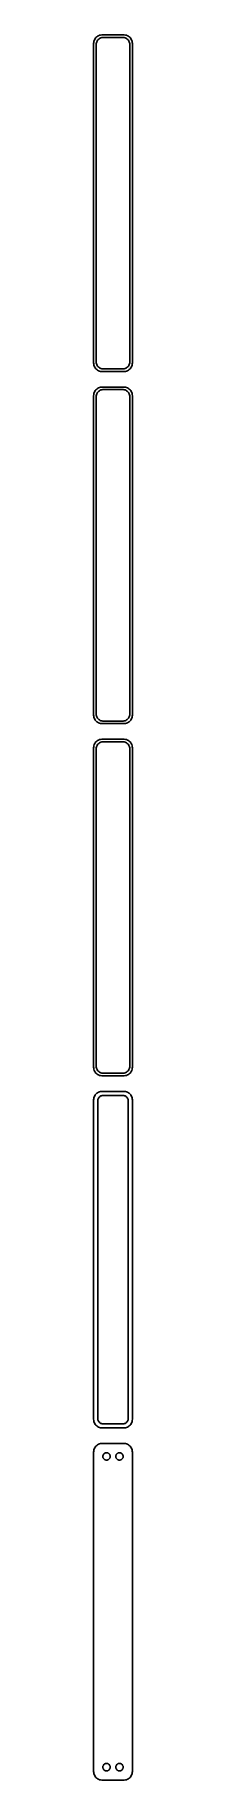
# Model space of a CAD drawing. Header units: metres. Extents: x -11 to 11, y 923 to 1933.
import ezdxf

# ---------------------------------------------------------------- set-up
doc = ezdxf.new("R2010")
doc.units = ezdxf.units.M

msp = doc.modelspace()

# ---------------------------------------------------------------- linework, layer by layer
for p, q in [((-10.2951, 1931.44), (-10.6315, 1930.91)), ((-9.89484, 1931.92), (-10.2951, 1931.44)), ((-9.43712, 1932.35), (-9.89484, 1931.92)), ((-8.92912, 1932.72), (-9.43712, 1932.35)), ((-8.37889, 1933.02), (-8.92912, 1932.72)), ((-8.66586, 1930.74), (-8.29968, 1931.08)), ((-7.79507, 1933.26), (-8.37889, 1933.02)), ((-8.29968, 1931.08), (-7.8933, 1931.38)), ((-7.8933, 1931.38), (-7.45311, 1931.62)), ((-7.1869, 1933.41), (-7.79507, 1933.26)), ((-7.45311, 1931.62), (-6.98605, 1931.8)), ((-6.56395, 1933.49), (-7.1869, 1933.41)), ((-6.98605, 1931.8), (-6.49951, 1931.93)), ((6.56395, 1933.49), (-6.56395, 1933.49)), ((-6.49951, 1931.93), (-6.00116, 1931.99)), ((-6.00116, 1931.99), (6.00116, 1931.99)), ((6.00116, 1931.99), (6.49951, 1931.93)), ((6.49951, 1931.93), (6.98605, 1931.8)), ((7.1869, 1933.41), (6.56395, 1933.49)), ((6.98605, 1931.8), (7.45311, 1931.62)), ((7.79507, 1933.26), (7.1869, 1933.41)), ((7.45311, 1931.62), (7.8933, 1931.38)), ((8.37889, 1933.02), (7.79507, 1933.26)), ((7.8933, 1931.38), (8.29968, 1931.08)), ((8.29968, 1931.08), (8.66586, 1930.74)), ((8.92912, 1932.72), (8.37889, 1933.02)), ((9.43712, 1932.35), (8.92912, 1932.72)), ((9.89484, 1931.92), (9.43712, 1932.35)), ((10.2951, 1931.44), (9.89484, 1931.92)), ((10.6315, 1930.91), (10.2951, 1931.44)), ((-11.2106, 1929.13), (-11.25, 1928.5)), ((-11.25, 1928.5), (-11.25, 1743.5)), ((-11.0929, 1929.74), (-11.2106, 1929.13)), ((-10.8989, 1930.34), (-11.0929, 1929.74)), ((-10.6315, 1930.91), (-10.8989, 1930.34)), ((-9.75, 1928), (-9.71844, 1928.5)), ((-9.75, 1744), (-9.75, 1928)), ((-9.71844, 1928.5), (-9.62433, 1928.99)), ((-9.62433, 1928.99), (-9.4691, 1929.47)), ((-9.4691, 1929.47), (-9.25522, 1929.93)), ((-9.25522, 1929.93), (-8.98605, 1930.35)), ((-8.98605, 1930.35), (-8.66586, 1930.74)), ((8.66586, 1930.74), (8.98605, 1930.35)), ((8.98605, 1930.35), (9.25522, 1929.93)), ((9.25522, 1929.93), (9.4691, 1929.47)), ((9.4691, 1929.47), (9.62433, 1928.99)), ((9.62433, 1928.99), (9.71844, 1928.5)), ((9.71844, 1928.5), (9.75, 1928)), ((9.75, 1928), (9.75, 1744)), ((10.8989, 1930.34), (10.6315, 1930.91)), ((11.0929, 1929.74), (10.8989, 1930.34)), ((11.2106, 1929.13), (11.0929, 1929.74)), ((11.25, 1928.5), (11.2106, 1929.13)), ((11.25, 1743.5), (11.25, 1928.5)), ((-11.25, 1743.5), (-11.2106, 1742.87)), ((-11.2106, 1742.87), (-11.0929, 1742.26)), ((-11.0929, 1742.26), (-10.8989, 1741.66)), ((-10.8989, 1741.66), (-10.6315, 1741.09)), ((-10.6315, 1741.09), (-10.2951, 1740.56)), ((-10.2951, 1740.56), (-9.89484, 1740.08)), ((-9.89484, 1740.08), (-9.43712, 1739.65)), ((-9.71844, 1743.5), (-9.75, 1744)), ((-9.62433, 1743.01), (-9.71844, 1743.5)), ((-9.4691, 1742.53), (-9.62433, 1743.01)), ((-9.25522, 1742.07), (-9.4691, 1742.53)), ((-9.43712, 1739.65), (-8.92912, 1739.28)), ((-8.98605, 1741.65), (-9.25522, 1742.07)), ((-8.66586, 1741.26), (-8.98605, 1741.65)), ((-8.92912, 1739.28), (-8.37889, 1738.98)), ((-8.29968, 1740.92), (-8.66586, 1741.26)), ((-8.37889, 1738.98), (-7.79507, 1738.74)), ((-7.8933, 1740.62), (-8.29968, 1740.92)), ((-7.45311, 1740.38), (-7.8933, 1740.62)), ((-6.98605, 1740.2), (-7.45311, 1740.38)), ((-6.49951, 1740.07), (-6.98605, 1740.2)), ((-6.00116, 1740.01), (-6.49951, 1740.07)), ((6.00116, 1740.01), (-6.00116, 1740.01)), ((6.49951, 1740.07), (6.00116, 1740.01)), ((6.98605, 1740.2), (6.49951, 1740.07)), ((7.45311, 1740.38), (6.98605, 1740.2)), ((7.8933, 1740.62), (7.45311, 1740.38)), ((7.79507, 1738.74), (8.37889, 1738.98)), ((8.29968, 1740.92), (7.8933, 1740.62)), ((8.66586, 1741.26), (8.29968, 1740.92)), ((8.37889, 1738.98), (8.92912, 1739.28)), ((8.98605, 1741.65), (8.66586, 1741.26)), ((8.92912, 1739.28), (9.43712, 1739.65)), ((9.25522, 1742.07), (8.98605, 1741.65)), ((9.4691, 1742.53), (9.25522, 1742.07)), ((9.43712, 1739.65), (9.89484, 1740.08)), ((9.62433, 1743.01), (9.4691, 1742.53)), ((9.71844, 1743.5), (9.62433, 1743.01)), ((9.75, 1744), (9.71844, 1743.5)), ((9.89484, 1740.08), (10.2951, 1740.56)), ((10.2951, 1740.56), (10.6315, 1741.09)), ((10.6315, 1741.09), (10.8989, 1741.66)), ((10.8989, 1741.66), (11.0929, 1742.26)), ((11.0929, 1742.26), (11.2106, 1742.87)), ((11.2106, 1742.87), (11.25, 1743.5)), ((-8.37889, 1729.02), (-8.92912, 1728.72)), ((-7.79507, 1729.26), (-8.37889, 1729.02)), ((-7.79507, 1738.74), (-7.1869, 1738.59)), ((-7.1869, 1729.41), (-7.79507, 1729.26)), ((-7.1869, 1738.59), (-6.56395, 1738.51)), ((-6.56395, 1729.49), (-7.1869, 1729.41)), ((-6.56395, 1738.51), (6.56395, 1738.51)), ((6.56395, 1729.49), (-6.56395, 1729.49)), ((6.56395, 1738.51), (7.1869, 1738.59)), ((7.1869, 1729.41), (6.56395, 1729.49)), ((7.1869, 1738.59), (7.79507, 1738.74)), ((7.79507, 1729.26), (7.1869, 1729.41)), ((8.37889, 1729.02), (7.79507, 1729.26)), ((8.92912, 1728.72), (8.37889, 1729.02)), ((-11.2106, 1725.13), (-11.25, 1724.5)), ((-11.25, 1724.5), (-11.25, 1539.5)), ((-11.0929, 1725.74), (-11.2106, 1725.13)), ((-10.8989, 1726.34), (-11.0929, 1725.74)), ((-10.6315, 1726.91), (-10.8989, 1726.34)), ((-10.2951, 1727.44), (-10.6315, 1726.91)), ((-9.89484, 1727.92), (-10.2951, 1727.44)), ((-9.43712, 1728.35), (-9.89484, 1727.92)), ((-9.75, 1724), (-9.71844, 1724.5)), ((-9.75, 1540), (-9.75, 1724)), ((-9.71844, 1724.5), (-9.62433, 1724.99)), ((-9.62433, 1724.99), (-9.4691, 1725.47)), ((-9.4691, 1725.47), (-9.25522, 1725.93)), ((-8.92912, 1728.72), (-9.43712, 1728.35)), ((-9.25522, 1725.93), (-8.98605, 1726.35)), ((-8.98605, 1726.35), (-8.66586, 1726.74)), ((-8.66586, 1726.74), (-8.29968, 1727.08)), ((-8.29968, 1727.08), (-7.8933, 1727.38)), ((-7.8933, 1727.38), (-7.45311, 1727.62)), ((-7.45311, 1727.62), (-6.98605, 1727.8)), ((-6.98605, 1727.8), (-6.49951, 1727.93)), ((-6.49951, 1727.93), (-6.00116, 1727.99)), ((-6.00116, 1727.99), (6.00116, 1727.99)), ((6.00116, 1727.99), (6.49951, 1727.93)), ((6.49951, 1727.93), (6.98605, 1727.8)), ((6.98605, 1727.8), (7.45311, 1727.62)), ((7.45311, 1727.62), (7.8933, 1727.38)), ((7.8933, 1727.38), (8.29968, 1727.08)), ((8.29968, 1727.08), (8.66586, 1726.74)), ((8.66586, 1726.74), (8.98605, 1726.35)), ((9.43712, 1728.35), (8.92912, 1728.72)), ((8.98605, 1726.35), (9.25522, 1725.93)), ((9.25522, 1725.93), (9.4691, 1725.47)), ((9.89484, 1727.92), (9.43712, 1728.35)), ((9.4691, 1725.47), (9.62433, 1724.99)), ((9.62433, 1724.99), (9.71844, 1724.5)), ((9.71844, 1724.5), (9.75, 1724)), ((9.75, 1724), (9.75, 1540)), ((10.2951, 1727.44), (9.89484, 1727.92)), ((10.6315, 1726.91), (10.2951, 1727.44)), ((10.8989, 1726.34), (10.6315, 1726.91)), ((11.0929, 1725.74), (10.8989, 1726.34)), ((11.2106, 1725.13), (11.0929, 1725.74)), ((11.25, 1724.5), (11.2106, 1725.13)), ((11.25, 1539.5), (11.25, 1724.5)), ((-11.25, 1539.5), (-11.2106, 1538.87)), ((-11.2106, 1538.87), (-11.0929, 1538.26)), ((-11.0929, 1538.26), (-10.8989, 1537.66)), ((-10.8989, 1537.66), (-10.6315, 1537.09)), ((-10.6315, 1537.09), (-10.2951, 1536.56)), ((-9.71844, 1539.5), (-9.75, 1540)), ((-9.62433, 1539.01), (-9.71844, 1539.5)), ((-9.4691, 1538.53), (-9.62433, 1539.01)), ((-9.25522, 1538.07), (-9.4691, 1538.53)), ((-8.98605, 1537.65), (-9.25522, 1538.07)), ((-8.66586, 1537.26), (-8.98605, 1537.65)), ((-8.29968, 1536.92), (-8.66586, 1537.26)), ((-7.8933, 1536.62), (-8.29968, 1536.92)), ((8.29968, 1536.92), (7.8933, 1536.62)), ((8.66586, 1537.26), (8.29968, 1536.92)), ((8.98605, 1537.65), (8.66586, 1537.26)), ((9.25522, 1538.07), (8.98605, 1537.65)), ((9.4691, 1538.53), (9.25522, 1538.07)), ((9.62433, 1539.01), (9.4691, 1538.53)), ((9.71844, 1539.5), (9.62433, 1539.01)), ((9.75, 1540), (9.71844, 1539.5)), ((10.2951, 1536.56), (10.6315, 1537.09)), ((10.6315, 1537.09), (10.8989, 1537.66)), ((10.8989, 1537.66), (11.0929, 1538.26)), ((11.0929, 1538.26), (11.2106, 1538.87)), ((11.2106, 1538.87), (11.25, 1539.5)), ((-10.2951, 1536.56), (-9.89484, 1536.08)), ((-9.89484, 1536.08), (-9.43712, 1535.65)), ((-9.43712, 1535.65), (-8.92912, 1535.28)), ((-8.92912, 1535.28), (-8.37889, 1534.98)), ((-8.37889, 1534.98), (-7.79507, 1534.74)), ((-7.45311, 1536.38), (-7.8933, 1536.62)), ((-7.79507, 1534.74), (-7.1869, 1534.59)), ((-6.98605, 1536.2), (-7.45311, 1536.38)), ((-7.1869, 1534.59), (-6.56395, 1534.51)), ((-6.49951, 1536.07), (-6.98605, 1536.2)), ((-6.56395, 1534.51), (6.56395, 1534.51)), ((-6.00116, 1536.01), (-6.49951, 1536.07)), ((6.00116, 1536.01), (-6.00116, 1536.01)), ((6.49951, 1536.07), (6.00116, 1536.01)), ((6.98605, 1536.2), (6.49951, 1536.07)), ((6.56395, 1534.51), (7.1869, 1534.59)), ((7.45311, 1536.38), (6.98605, 1536.2)), ((7.1869, 1534.59), (7.79507, 1534.74)), ((7.8933, 1536.62), (7.45311, 1536.38)), ((7.79507, 1534.74), (8.37889, 1534.98)), ((8.37889, 1534.98), (8.92912, 1535.28)), ((8.92912, 1535.28), (9.43712, 1535.65)), ((9.43712, 1535.65), (9.89484, 1536.08)), ((9.89484, 1536.08), (10.2951, 1536.56)), ((-11.2106, 1521.13), (-11.25, 1520.5)), ((-11.25, 1520.5), (-11.25, 1335.5)), ((-11.0929, 1521.74), (-11.2106, 1521.13)), ((-10.8989, 1522.34), (-11.0929, 1521.74)), ((-10.6315, 1522.91), (-10.8989, 1522.34)), ((-10.2951, 1523.44), (-10.6315, 1522.91)), ((-9.89484, 1523.92), (-10.2951, 1523.44)), ((-9.43712, 1524.35), (-9.89484, 1523.92)), ((-9.75, 1520), (-9.71844, 1520.5)), ((-9.75, 1336), (-9.75, 1520)), ((-9.71844, 1520.5), (-9.62433, 1520.99)), ((-9.62433, 1520.99), (-9.4691, 1521.47)), ((-9.4691, 1521.47), (-9.25522, 1521.93)), ((-8.92912, 1524.72), (-9.43712, 1524.35)), ((-9.25522, 1521.93), (-8.98605, 1522.35)), ((-8.98605, 1522.35), (-8.66586, 1522.74)), ((-8.37889, 1525.02), (-8.92912, 1524.72)), ((-8.66586, 1522.74), (-8.29968, 1523.08)), ((-7.79507, 1525.26), (-8.37889, 1525.02)), ((-8.29968, 1523.08), (-7.8933, 1523.38)), ((-7.8933, 1523.38), (-7.45311, 1523.62)), ((-7.1869, 1525.41), (-7.79507, 1525.26)), ((-7.45311, 1523.62), (-6.98605, 1523.8)), ((-6.56395, 1525.49), (-7.1869, 1525.41)), ((-6.98605, 1523.8), (-6.49951, 1523.93)), ((6.56395, 1525.49), (-6.56395, 1525.49)), ((-6.49951, 1523.93), (-6.00116, 1523.99)), ((-6.00116, 1523.99), (6.00116, 1523.99)), ((6.00116, 1523.99), (6.49951, 1523.93)), ((6.49951, 1523.93), (6.98605, 1523.8)), ((7.1869, 1525.41), (6.56395, 1525.49)), ((6.98605, 1523.8), (7.45311, 1523.62)), ((7.79507, 1525.26), (7.1869, 1525.41)), ((7.45311, 1523.62), (7.8933, 1523.38)), ((8.37889, 1525.02), (7.79507, 1525.26)), ((7.8933, 1523.38), (8.29968, 1523.08)), ((8.29968, 1523.08), (8.66586, 1522.74)), ((8.92912, 1524.72), (8.37889, 1525.02)), ((8.66586, 1522.74), (8.98605, 1522.35)), ((9.43712, 1524.35), (8.92912, 1524.72)), ((8.98605, 1522.35), (9.25522, 1521.93)), ((9.25522, 1521.93), (9.4691, 1521.47)), ((9.89484, 1523.92), (9.43712, 1524.35)), ((9.4691, 1521.47), (9.62433, 1520.99)), ((9.62433, 1520.99), (9.71844, 1520.5)), ((9.71844, 1520.5), (9.75, 1520)), ((9.75, 1520), (9.75, 1336)), ((10.2951, 1523.44), (9.89484, 1523.92)), ((10.6315, 1522.91), (10.2951, 1523.44)), ((10.8989, 1522.34), (10.6315, 1522.91)), ((11.0929, 1521.74), (10.8989, 1522.34)), ((11.2106, 1521.13), (11.0929, 1521.74)), ((11.25, 1520.5), (11.2106, 1521.13)), ((11.25, 1335.5), (11.25, 1520.5)), ((-11.25, 1335.5), (-11.2106, 1334.87)), ((-11.2106, 1334.87), (-11.0929, 1334.26)), ((-9.71844, 1335.5), (-9.75, 1336)), ((-9.62433, 1335.01), (-9.71844, 1335.5)), ((-9.4691, 1334.53), (-9.62433, 1335.01)), ((-9.25522, 1334.07), (-9.4691, 1334.53)), ((9.4691, 1334.53), (9.25522, 1334.07)), ((9.62433, 1335.01), (9.4691, 1334.53)), ((9.71844, 1335.5), (9.62433, 1335.01)), ((9.75, 1336), (9.71844, 1335.5)), ((11.0929, 1334.26), (11.2106, 1334.87)), ((11.2106, 1334.87), (11.25, 1335.5)), ((-11.0929, 1334.26), (-10.8989, 1333.66)), ((-10.8989, 1333.66), (-10.6315, 1333.09)), ((-10.6315, 1333.09), (-10.2951, 1332.56)), ((-10.2951, 1332.56), (-9.89484, 1332.08)), ((-9.89484, 1332.08), (-9.43712, 1331.65)), ((-9.43712, 1331.65), (-8.92912, 1331.28)), ((-8.98605, 1333.65), (-9.25522, 1334.07)), ((-8.66586, 1333.26), (-8.98605, 1333.65)), ((-8.92912, 1331.28), (-8.37889, 1330.98)), ((-8.29968, 1332.92), (-8.66586, 1333.26)), ((-8.37889, 1330.98), (-7.79507, 1330.74)), ((-7.8933, 1332.62), (-8.29968, 1332.92)), ((-7.45311, 1332.38), (-7.8933, 1332.62)), ((-7.79507, 1330.74), (-7.1869, 1330.59)), ((-6.98605, 1332.2), (-7.45311, 1332.38)), ((-7.1869, 1330.59), (-6.56395, 1330.51)), ((-6.49951, 1332.07), (-6.98605, 1332.2)), ((-6.56395, 1330.51), (6.56395, 1330.51)), ((-6.00116, 1332.01), (-6.49951, 1332.07)), ((6.00116, 1332.01), (-6.00116, 1332.01)), ((6.49951, 1332.07), (6.00116, 1332.01)), ((6.98605, 1332.2), (6.49951, 1332.07)), ((6.56395, 1330.51), (7.1869, 1330.59)), ((7.45311, 1332.38), (6.98605, 1332.2)), ((7.1869, 1330.59), (7.79507, 1330.74)), ((7.8933, 1332.62), (7.45311, 1332.38)), ((7.79507, 1330.74), (8.37889, 1330.98)), ((8.29968, 1332.92), (7.8933, 1332.62)), ((8.66586, 1333.26), (8.29968, 1332.92)), ((8.37889, 1330.98), (8.92912, 1331.28)), ((8.98605, 1333.65), (8.66586, 1333.26)), ((8.92912, 1331.28), (9.43712, 1331.65)), ((9.25522, 1334.07), (8.98605, 1333.65)), ((9.43712, 1331.65), (9.89484, 1332.08)), ((9.89484, 1332.08), (10.2951, 1332.56)), ((10.2951, 1332.56), (10.6315, 1333.09)), ((10.6315, 1333.09), (10.8989, 1333.66)), ((10.8989, 1333.66), (11.0929, 1334.26)), ((-11.2106, 1317.13), (-11.25, 1316.5)), ((-11.25, 1316.5), (-11.25, 1131.5)), ((-11.0929, 1317.74), (-11.2106, 1317.13)), ((-10.8989, 1318.34), (-11.0929, 1317.74)), ((-10.6315, 1318.91), (-10.8989, 1318.34)), ((-10.2951, 1319.44), (-10.6315, 1318.91)), ((-9.89484, 1319.92), (-10.2951, 1319.44)), ((-9.43712, 1320.35), (-9.89484, 1319.92)), ((-8.92912, 1320.72), (-9.43712, 1320.35)), ((-8.37889, 1321.02), (-8.92912, 1320.72)), ((-8.86292, 1316), (-8.83836, 1316.39)), ((-8.86292, 1132), (-8.86292, 1316)), ((-8.83836, 1316.39), (-8.76512, 1316.77)), ((-8.76512, 1316.77), (-8.64432, 1317.15)), ((-8.64432, 1317.15), (-8.47786, 1317.5)), ((-8.47786, 1317.5), (-8.2684, 1317.83)), ((-7.79507, 1321.26), (-8.37889, 1321.02)), ((-8.2684, 1317.83), (-8.01921, 1318.13)), ((-8.01921, 1318.13), (-7.73424, 1318.4)), ((-7.1869, 1321.41), (-7.79507, 1321.26)), ((-7.73424, 1318.4), (-7.41798, 1318.63)), ((-7.41798, 1318.63), (-7.07541, 1318.82)), ((-6.56395, 1321.49), (-7.1869, 1321.41)), ((-7.07541, 1318.82), (-6.71194, 1318.96)), ((-6.71194, 1318.96), (-6.3333, 1319.06)), ((6.56395, 1321.49), (-6.56395, 1321.49)), ((-6.3333, 1319.06), (-5.94545, 1319.11)), ((-5.94545, 1319.11), (5.94545, 1319.11)), ((5.94545, 1319.11), (6.3333, 1319.06)), ((6.3333, 1319.06), (6.71194, 1318.96)), ((7.1869, 1321.41), (6.56395, 1321.49)), ((6.71194, 1318.96), (7.07541, 1318.82)), ((7.07541, 1318.82), (7.41798, 1318.63)), ((7.79507, 1321.26), (7.1869, 1321.41)), ((7.41798, 1318.63), (7.73424, 1318.4)), ((7.73424, 1318.4), (8.01921, 1318.13)), ((8.37889, 1321.02), (7.79507, 1321.26)), ((8.01921, 1318.13), (8.2684, 1317.83)), ((8.2684, 1317.83), (8.47786, 1317.5)), ((8.92912, 1320.72), (8.37889, 1321.02)), ((8.47786, 1317.5), (8.64432, 1317.15)), ((8.64432, 1317.15), (8.76512, 1316.77)), ((8.76512, 1316.77), (8.83836, 1316.39)), ((8.83836, 1316.39), (8.86292, 1316)), ((8.86292, 1316), (8.86292, 1132)), ((9.43712, 1320.35), (8.92912, 1320.72)), ((9.89484, 1319.92), (9.43712, 1320.35)), ((10.2951, 1319.44), (9.89484, 1319.92)), ((10.6315, 1318.91), (10.2951, 1319.44)), ((10.8989, 1318.34), (10.6315, 1318.91)), ((11.0929, 1317.74), (10.8989, 1318.34)), ((11.2106, 1317.13), (11.0929, 1317.74)), ((11.25, 1316.5), (11.2106, 1317.13)), ((11.25, 1131.5), (11.25, 1316.5)), ((-11.25, 1131.5), (-11.2106, 1130.87)), ((-11.2106, 1130.87), (-11.0929, 1130.26)), ((-11.0929, 1130.26), (-10.8989, 1129.66)), ((-10.8989, 1129.66), (-10.6315, 1129.09)), ((-10.6315, 1129.09), (-10.2951, 1128.56)), ((-10.2951, 1128.56), (-9.89484, 1128.08)), ((-9.89484, 1128.08), (-9.43712, 1127.65)), ((-9.43712, 1127.65), (-8.92912, 1127.28)), ((-8.92912, 1127.28), (-8.37889, 1126.98)), ((-8.83836, 1131.61), (-8.86292, 1132)), ((-8.76512, 1131.23), (-8.83836, 1131.61)), ((-8.64432, 1130.85), (-8.76512, 1131.23)), ((-8.47786, 1130.5), (-8.64432, 1130.85)), ((-8.2684, 1130.17), (-8.47786, 1130.5)), ((-8.37889, 1126.98), (-7.79507, 1126.74)), ((-8.01921, 1129.87), (-8.2684, 1130.17)), ((-7.73424, 1129.6), (-8.01921, 1129.87)), ((-7.79507, 1126.74), (-7.1869, 1126.59)), ((-7.41798, 1129.37), (-7.73424, 1129.6)), ((-7.07541, 1129.18), (-7.41798, 1129.37)), ((-7.1869, 1126.59), (-6.56395, 1126.51)), ((-6.71194, 1129.04), (-7.07541, 1129.18)), ((-6.3333, 1128.94), (-6.71194, 1129.04)), ((-6.56395, 1126.51), (6.56395, 1126.51)), ((-5.94545, 1128.89), (-6.3333, 1128.94)), ((5.94545, 1128.89), (-5.94545, 1128.89)), ((6.3333, 1128.94), (5.94545, 1128.89)), ((6.71194, 1129.04), (6.3333, 1128.94)), ((6.56395, 1126.51), (7.1869, 1126.59)), ((7.07541, 1129.18), (6.71194, 1129.04)), ((7.41798, 1129.37), (7.07541, 1129.18)), ((7.1869, 1126.59), (7.79507, 1126.74)), ((7.73424, 1129.6), (7.41798, 1129.37)), ((8.01921, 1129.87), (7.73424, 1129.6)), ((7.79507, 1126.74), (8.37889, 1126.98)), ((8.2684, 1130.17), (8.01921, 1129.87)), ((8.47786, 1130.5), (8.2684, 1130.17)), ((8.37889, 1126.98), (8.92912, 1127.28)), ((8.64432, 1130.85), (8.47786, 1130.5)), ((8.76512, 1131.23), (8.64432, 1130.85)), ((8.83836, 1131.61), (8.76512, 1131.23)), ((8.86292, 1132), (8.83836, 1131.61)), ((8.92912, 1127.28), (9.43712, 1127.65)), ((9.43712, 1127.65), (9.89484, 1128.08)), ((9.89484, 1128.08), (10.2951, 1128.56)), ((10.2951, 1128.56), (10.6315, 1129.09)), ((10.6315, 1129.09), (10.8989, 1129.66)), ((10.8989, 1129.66), (11.0929, 1130.26)), ((11.0929, 1130.26), (11.2106, 1130.87)), ((11.2106, 1130.87), (11.25, 1131.5)), ((-11.2106, 1113.13), (-11.25, 1112.5)), ((-11.25, 1112.5), (-11.25, 927.5)), ((-11.0929, 1113.74), (-11.2106, 1113.13)), ((-10.8989, 1114.34), (-11.0929, 1113.74)), ((-10.6315, 1114.91), (-10.8989, 1114.34)), ((-10.2951, 1115.44), (-10.6315, 1114.91)), ((-9.89484, 1115.92), (-10.2951, 1115.44)), ((-9.43712, 1116.35), (-9.89484, 1115.92)), ((-8.92912, 1116.72), (-9.43712, 1116.35)), ((-8.37889, 1117.02), (-8.92912, 1116.72)), ((-7.79507, 1117.26), (-8.37889, 1117.02)), ((-7.1869, 1117.41), (-7.79507, 1117.26)), ((-6.56395, 1117.49), (-7.1869, 1117.41)), ((6.56395, 1117.49), (-6.56395, 1117.49)), ((-4.40984, 1112.03), (-4.1501, 1112.1)), ((-4.1501, 1112.1), (-3.88406, 1112.13)), ((-3.88406, 1112.13), (-3.61592, 1112.13)), ((-3.61592, 1112.13), (-3.34988, 1112.1)), ((-3.34988, 1112.1), (-3.09015, 1112.03)), ((3.09015, 1112.03), (3.34988, 1112.1)), ((3.34988, 1112.1), (3.61592, 1112.13)), ((3.61592, 1112.13), (3.88406, 1112.13)), ((3.88406, 1112.13), (4.1501, 1112.1)), ((4.1501, 1112.1), (4.40984, 1112.03)), ((7.1869, 1117.41), (6.56395, 1117.49)), ((7.79507, 1117.26), (7.1869, 1117.41)), ((8.37889, 1117.02), (7.79507, 1117.26)), ((8.92912, 1116.72), (8.37889, 1117.02)), ((9.43712, 1116.35), (8.92912, 1116.72)), ((9.89484, 1115.92), (9.43712, 1116.35)), ((10.2951, 1115.44), (9.89484, 1115.92)), ((10.6315, 1114.91), (10.2951, 1115.44)), ((10.8989, 1114.34), (10.6315, 1114.91)), ((11.0929, 1113.74), (10.8989, 1114.34)), ((11.2106, 1113.13), (11.0929, 1113.74)), ((11.25, 1112.5), (11.2106, 1113.13)), ((11.25, 927.5), (11.25, 1112.5)), ((-5.88528, 1110), (-5.86845, 1110.27)), ((-5.86845, 1109.73), (-5.88528, 1110)), ((-5.86845, 1110.27), (-5.81821, 1110.53)), ((-5.81821, 1109.47), (-5.86845, 1109.73)), ((-5.81821, 1110.53), (-5.73534, 1110.79)), ((-5.73534, 1109.21), (-5.81821, 1109.47)), ((-5.73534, 1110.79), (-5.62117, 1111.03)), ((-5.62117, 1108.97), (-5.73534, 1109.21)), ((-5.62117, 1111.03), (-5.47748, 1111.26)), ((-5.47748, 1108.74), (-5.62117, 1108.97)), ((-5.47748, 1111.26), (-5.30655, 1111.46)), ((-5.30655, 1108.54), (-5.47748, 1108.74)), ((-5.30655, 1111.46), (-5.11108, 1111.65)), ((-5.11108, 1108.35), (-5.30655, 1108.54)), ((-5.11108, 1111.65), (-4.89413, 1111.8)), ((-4.89413, 1108.2), (-5.11108, 1108.35)), ((-4.89413, 1111.8), (-4.65915, 1111.93)), ((-4.65915, 1108.07), (-4.89413, 1108.2)), ((-4.65915, 1111.93), (-4.40984, 1112.03)), ((-4.40984, 1107.97), (-4.65915, 1108.07)), ((-4.1501, 1107.9), (-4.40984, 1107.97)), ((-3.88406, 1107.87), (-4.1501, 1107.9)), ((-3.61592, 1107.87), (-3.88406, 1107.87)), ((-3.34988, 1107.9), (-3.61592, 1107.87)), ((-3.09015, 1107.97), (-3.34988, 1107.9)), ((-3.09015, 1112.03), (-2.84084, 1111.93)), ((-2.84084, 1108.07), (-3.09015, 1107.97)), ((-2.84084, 1111.93), (-2.60585, 1111.8)), ((-2.60585, 1108.2), (-2.84084, 1108.07)), ((-2.60585, 1111.8), (-2.3889, 1111.65)), ((-2.3889, 1108.35), (-2.60585, 1108.2)), ((-2.3889, 1111.65), (-2.19344, 1111.46)), ((-2.19344, 1108.54), (-2.3889, 1108.35)), ((-2.19344, 1111.46), (-2.02251, 1111.26)), ((-2.02251, 1108.74), (-2.19344, 1108.54)), ((-2.02251, 1111.26), (-1.87881, 1111.03)), ((-1.87881, 1108.97), (-2.02251, 1108.74)), ((-1.87881, 1111.03), (-1.76465, 1110.79)), ((-1.76465, 1109.21), (-1.87881, 1108.97)), ((-1.76465, 1110.79), (-1.68178, 1110.53)), ((-1.68178, 1109.47), (-1.76465, 1109.21)), ((-1.68178, 1110.53), (-1.63153, 1110.27)), ((-1.63153, 1109.73), (-1.68178, 1109.47)), ((-1.63153, 1110.27), (-1.6147, 1110)), ((-1.6147, 1110), (-1.63153, 1109.73)), ((1.6147, 1110), (1.63153, 1110.27)), ((1.63153, 1109.73), (1.6147, 1110)), ((1.63153, 1110.27), (1.68178, 1110.53)), ((1.68178, 1109.47), (1.63153, 1109.73)), ((1.68178, 1110.53), (1.76465, 1110.79)), ((1.76465, 1109.21), (1.68178, 1109.47)), ((1.76465, 1110.79), (1.87881, 1111.03)), ((1.87881, 1108.97), (1.76465, 1109.21)), ((1.87881, 1111.03), (2.02251, 1111.26)), ((2.02251, 1108.74), (1.87881, 1108.97)), ((2.02251, 1111.26), (2.19344, 1111.46)), ((2.19344, 1108.54), (2.02251, 1108.74)), ((2.19344, 1111.46), (2.3889, 1111.65)), ((2.3889, 1108.35), (2.19344, 1108.54)), ((2.3889, 1111.65), (2.60585, 1111.8)), ((2.60585, 1108.2), (2.3889, 1108.35)), ((2.60585, 1111.8), (2.84084, 1111.93)), ((2.84084, 1108.07), (2.60585, 1108.2)), ((2.84084, 1111.93), (3.09015, 1112.03)), ((3.09015, 1107.97), (2.84084, 1108.07)), ((3.34988, 1107.9), (3.09015, 1107.97)), ((3.61592, 1107.87), (3.34988, 1107.9)), ((3.88406, 1107.87), (3.61592, 1107.87)), ((4.1501, 1107.9), (3.88406, 1107.87)), ((4.40984, 1107.97), (4.1501, 1107.9)), ((4.40984, 1112.03), (4.65915, 1111.93)), ((4.65915, 1108.07), (4.40984, 1107.97)), ((4.65915, 1111.93), (4.89413, 1111.8)), ((4.89413, 1108.2), (4.65915, 1108.07)), ((4.89413, 1111.8), (5.11108, 1111.65)), ((5.11108, 1108.35), (4.89413, 1108.2)), ((5.11108, 1111.65), (5.30655, 1111.46)), ((5.30655, 1108.54), (5.11108, 1108.35)), ((5.30655, 1111.46), (5.47748, 1111.26)), ((5.47748, 1108.74), (5.30655, 1108.54)), ((5.47748, 1111.26), (5.62117, 1111.03)), ((5.62117, 1108.97), (5.47748, 1108.74)), ((5.62117, 1111.03), (5.73534, 1110.79)), ((5.73534, 1109.21), (5.62117, 1108.97)), ((5.73534, 1110.79), (5.81821, 1110.53)), ((5.81821, 1109.47), (5.73534, 1109.21)), ((5.81821, 1110.53), (5.86845, 1110.27)), ((5.86845, 1109.73), (5.81821, 1109.47)), ((5.86845, 1110.27), (5.88528, 1110)), ((5.88528, 1110), (5.86845, 1109.73)), ((-5.88528, 930), (-5.86845, 930.268)), ((-5.86845, 930.268), (-5.81821, 930.531)), ((-5.81821, 930.531), (-5.73534, 930.786)), ((-5.73534, 930.786), (-5.62117, 931.029)), ((-5.62117, 931.029), (-5.47748, 931.255)), ((-5.47748, 931.255), (-5.30655, 931.462)), ((-5.30655, 931.462), (-5.11108, 931.645)), ((-5.11108, 931.645), (-4.89413, 931.803)), ((-4.89413, 931.803), (-4.65915, 931.932)), ((-4.65915, 931.932), (-4.40984, 932.031)), ((-4.40984, 932.031), (-4.1501, 932.097)), ((-4.1501, 932.097), (-3.88406, 932.131)), ((-3.88406, 932.131), (-3.61592, 932.131)), ((-3.61592, 932.131), (-3.34988, 932.097)), ((-3.34988, 932.097), (-3.09015, 932.031)), ((-3.09015, 932.031), (-2.84084, 931.932)), ((-2.84084, 931.932), (-2.60585, 931.803)), ((-2.60585, 931.803), (-2.3889, 931.645)), ((-2.3889, 931.645), (-2.19344, 931.462)), ((-2.19344, 931.462), (-2.02251, 931.255)), ((-2.02251, 931.255), (-1.87881, 931.029)), ((-1.87881, 931.029), (-1.76465, 930.786)), ((-1.76465, 930.786), (-1.68178, 930.531)), ((-1.68178, 930.531), (-1.63153, 930.268)), ((-1.63153, 930.268), (-1.6147, 930)), ((1.6147, 930), (1.63153, 930.268)), ((1.63153, 930.268), (1.68178, 930.531)), ((1.68178, 930.531), (1.76465, 930.786)), ((1.76465, 930.786), (1.87881, 931.029)), ((1.87881, 931.029), (2.02251, 931.255)), ((2.02251, 931.255), (2.19344, 931.462)), ((2.19344, 931.462), (2.3889, 931.645)), ((2.3889, 931.645), (2.60585, 931.803)), ((2.60585, 931.803), (2.84084, 931.932)), ((2.84084, 931.932), (3.09015, 932.031)), ((3.09015, 932.031), (3.34988, 932.097)), ((3.34988, 932.097), (3.61592, 932.131)), ((3.61592, 932.131), (3.88406, 932.131)), ((3.88406, 932.131), (4.1501, 932.097)), ((4.1501, 932.097), (4.40984, 932.031)), ((4.40984, 932.031), (4.65915, 931.932)), ((4.65915, 931.932), (4.89413, 931.803)), ((4.89413, 931.803), (5.11108, 931.645)), ((5.11108, 931.645), (5.30655, 931.462)), ((5.30655, 931.462), (5.47748, 931.255)), ((5.47748, 931.255), (5.62117, 931.029)), ((5.62117, 931.029), (5.73534, 930.786)), ((5.73534, 930.786), (5.81821, 930.531)), ((5.81821, 930.531), (5.86845, 930.268)), ((5.86845, 930.268), (5.88528, 930)), ((-11.25, 927.5), (-11.2106, 926.873)), ((-11.2106, 926.873), (-11.0929, 926.257)), ((-11.0929, 926.257), (-10.8989, 925.659)), ((-10.8989, 925.659), (-10.6315, 925.091)), ((-10.6315, 925.091), (-10.2951, 924.561)), ((-10.2951, 924.561), (-9.89484, 924.077)), ((-9.89484, 924.077), (-9.43712, 923.647)), ((-9.43712, 923.647), (-8.92912, 923.278)), ((-8.92912, 923.278), (-8.37889, 922.976)), ((-8.37889, 922.976), (-7.79507, 922.745)), ((-7.79507, 922.745), (-7.1869, 922.589)), ((-7.1869, 922.589), (-6.56395, 922.51)), ((-6.56395, 922.51), (6.56395, 922.51)), ((-5.86845, 929.732), (-5.88528, 930)), ((-5.81821, 929.469), (-5.86845, 929.732)), ((-5.73534, 929.214), (-5.81821, 929.469)), ((-5.62117, 928.971), (-5.73534, 929.214)), ((-5.47748, 928.745), (-5.62117, 928.971)), ((-5.30655, 928.538), (-5.47748, 928.745)), ((-5.11108, 928.355), (-5.30655, 928.538)), ((-4.89413, 928.197), (-5.11108, 928.355)), ((-4.65915, 928.068), (-4.89413, 928.197)), ((-4.40984, 927.969), (-4.65915, 928.068)), ((-4.1501, 927.903), (-4.40984, 927.969)), ((-3.88406, 927.869), (-4.1501, 927.903)), ((-3.61592, 927.869), (-3.88406, 927.869)), ((-3.34988, 927.903), (-3.61592, 927.869)), ((-3.09015, 927.969), (-3.34988, 927.903)), ((-2.84084, 928.068), (-3.09015, 927.969)), ((-2.60585, 928.197), (-2.84084, 928.068)), ((-2.3889, 928.355), (-2.60585, 928.197)), ((-2.19344, 928.538), (-2.3889, 928.355)), ((-2.02251, 928.745), (-2.19344, 928.538)), ((-1.87881, 928.971), (-2.02251, 928.745)), ((-1.76465, 929.214), (-1.87881, 928.971)), ((-1.68178, 929.469), (-1.76465, 929.214)), ((-1.63153, 929.732), (-1.68178, 929.469)), ((-1.6147, 930), (-1.63153, 929.732)), ((1.63153, 929.732), (1.6147, 930)), ((1.68178, 929.469), (1.63153, 929.732)), ((1.76465, 929.214), (1.68178, 929.469)), ((1.87881, 928.971), (1.76465, 929.214)), ((2.02251, 928.745), (1.87881, 928.971)), ((2.19344, 928.538), (2.02251, 928.745)), ((2.3889, 928.355), (2.19344, 928.538)), ((2.60585, 928.197), (2.3889, 928.355)), ((2.84084, 928.068), (2.60585, 928.197)), ((3.09015, 927.969), (2.84084, 928.068)), ((3.34988, 927.903), (3.09015, 927.969)), ((3.61592, 927.869), (3.34988, 927.903)), ((3.88406, 927.869), (3.61592, 927.869)), ((4.1501, 927.903), (3.88406, 927.869)), ((4.40984, 927.969), (4.1501, 927.903)), ((4.65915, 928.068), (4.40984, 927.969)), ((4.89413, 928.197), (4.65915, 928.068)), ((5.11108, 928.355), (4.89413, 928.197)), ((5.30655, 928.538), (5.11108, 928.355)), ((5.47748, 928.745), (5.30655, 928.538)), ((5.62117, 928.971), (5.47748, 928.745)), ((5.73534, 929.214), (5.62117, 928.971)), ((5.81821, 929.469), (5.73534, 929.214)), ((5.86845, 929.732), (5.81821, 929.469)), ((5.88528, 930), (5.86845, 929.732)), ((6.56395, 922.51), (7.1869, 922.589)), ((7.1869, 922.589), (7.79507, 922.745)), ((7.79507, 922.745), (8.37889, 922.976)), ((8.37889, 922.976), (8.92912, 923.278)), ((8.92912, 923.278), (9.43712, 923.647)), ((9.43712, 923.647), (9.89484, 924.077)), ((9.89484, 924.077), (10.2951, 924.561)), ((10.2951, 924.561), (10.6315, 925.091)), ((10.6315, 925.091), (10.8989, 925.659)), ((10.8989, 925.659), (11.0929, 926.257)), ((11.0929, 926.257), (11.2106, 926.873)), ((11.2106, 926.873), (11.25, 927.5))]:
    msp.add_line(p, q)

doc.saveas('drawing.dxf')
